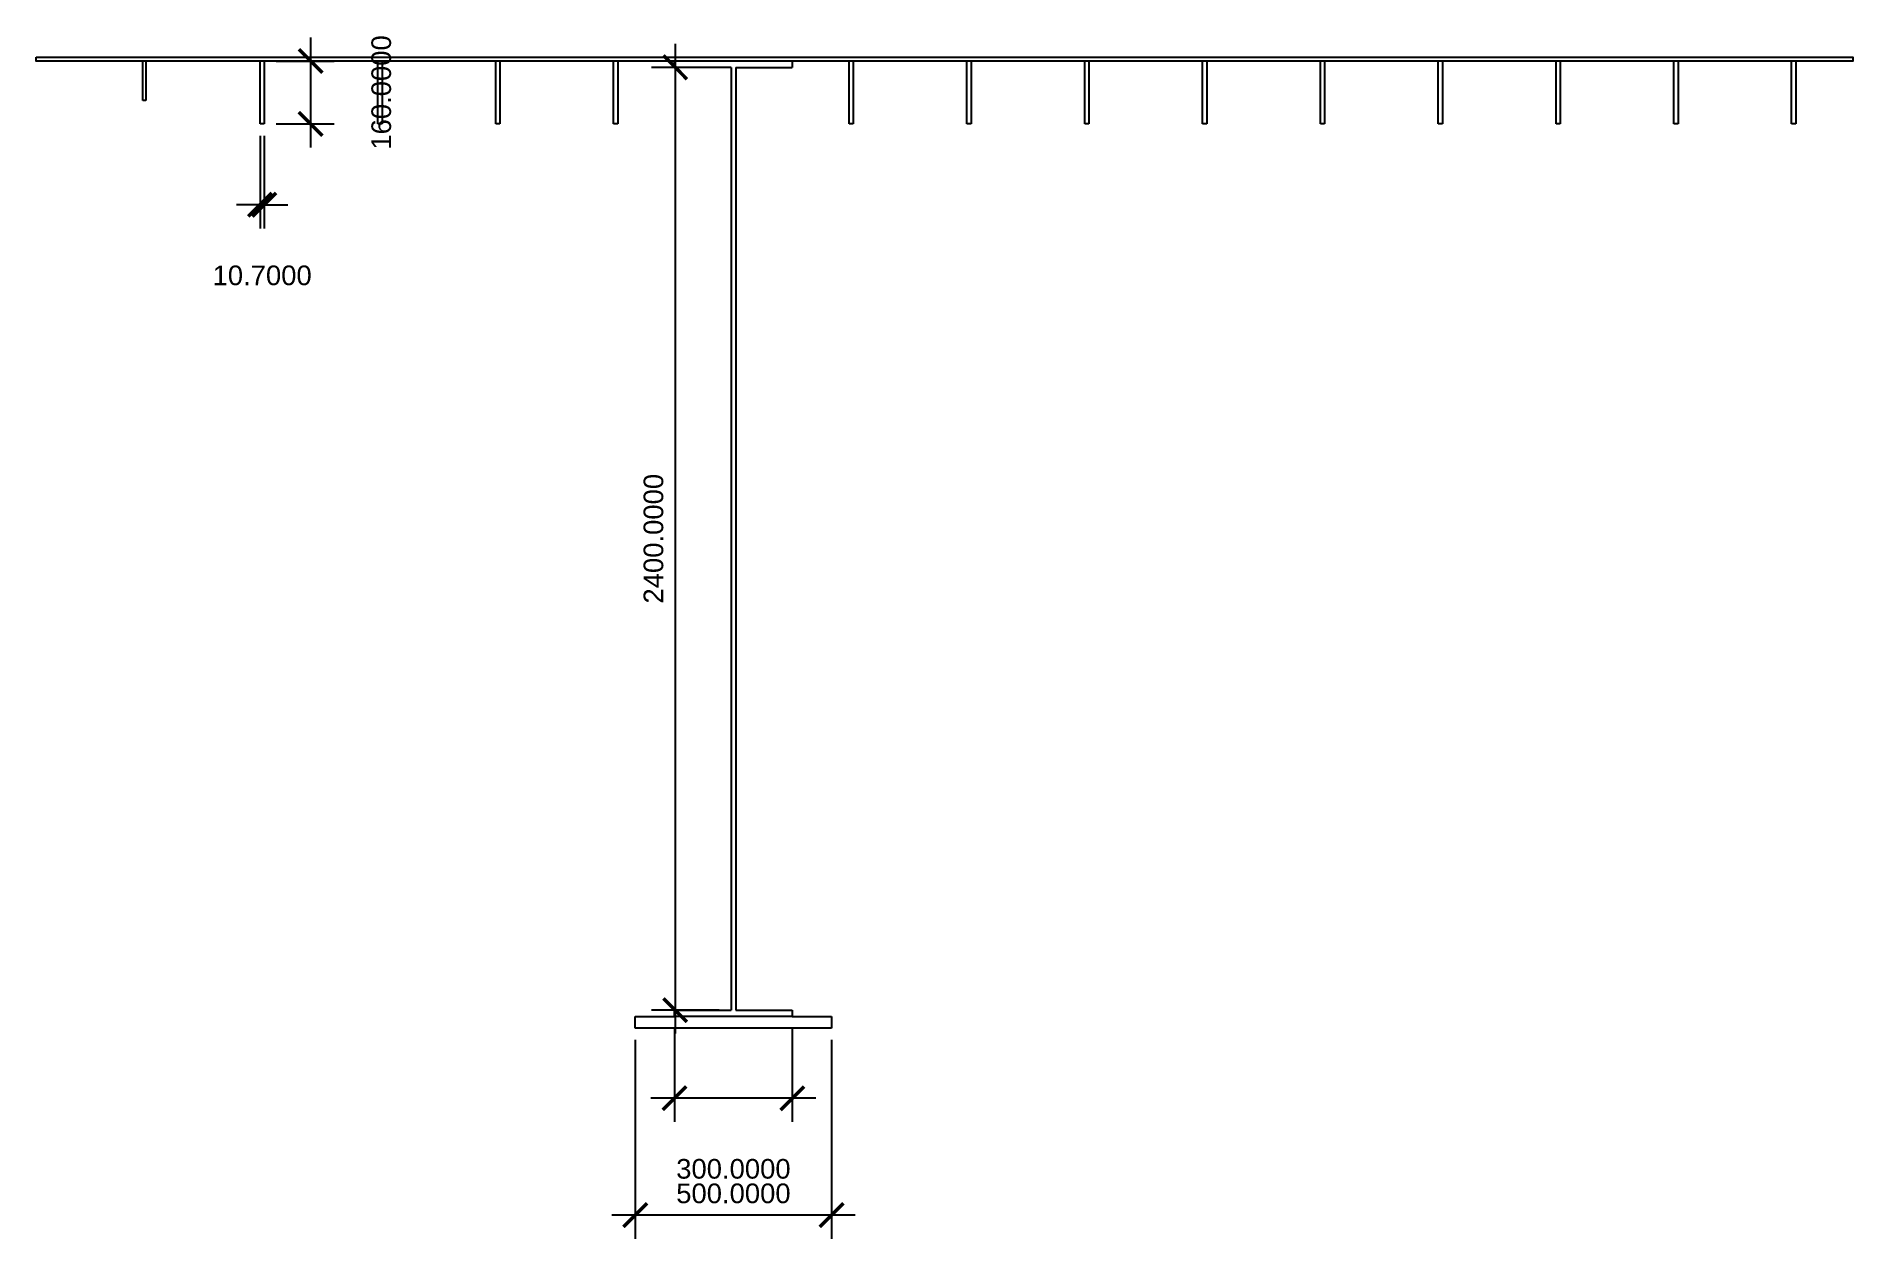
# Model space of a CAD drawing. Header units: millimetres. Extents: x -1775 to 2850, y -3008 to 53.
import ezdxf

# ---------------------------------------------------------------- set-up
doc = ezdxf.new("R2010")
doc.units = ezdxf.units.MM
doc.layers.add('annotations', color=1, linetype='Continuous')
doc.styles.get("Standard").update_dxf_attribs({"font": ''})
doc.styles.get('Standard').set_extended_font_data('Arial')
doc.dimstyles.new('Arch_50', dxfattribs={"dimscale": 20, "dimtxt": 2.5, "dimasz": 3, "dimexe": 3, "dimexo": 1.5, "dimgap": 1.5, "dimtad": 1, "dimdec": 4, "dimzin": 3, "dimdsep": 46, "dimtxsty": 'Standard', "dimblk": 'ARCHTICK', "dimcen": 4, "dimdle": 3, "dimadec": 0, "dimazin": 0, "dimtfac": 1, "dimtdec": 4, "dimtofl": 0, "dimtmove": 2, "dimatfit": 3, "dimfxl": 1, "dimtolj": 1, "dimtzin": 0, "dimarcsym": 0})

# ---------------------------------------------------------------- blocks, each defined once
blk = doc.blocks.new('_ArchTick')
at = {"color": 0, "linetype": 'ByBlock', "const_width": 0.15}
blk.add_lwpolyline([(-0.5, -0.5), (0.5, 0.5)], dxfattribs=at)
blk = doc.blocks.new('*D4')
at = {"layer": 'annotations', "color": 0, "lineweight": -2, "transparency": 16777216}
for p, q in [((-148.3, 34), (-148.3, -2486)), ((-36, -26), (-208.3, -26)), ((-36, -2426), (-208.3, -2426))]:
    blk.add_line(p, q, dxfattribs=at)
at = {"layer": 'Defpoints', "color": 0, "transparency": 16777216}
for p in [(-6, -26), (-148.3, -2426), (-6, -2426)]:
    blk.add_point(p, dxfattribs=at)
at = {"layer": 'annotations', "color": 0, "lineweight": -2, "transparency": 16777216, "xscale": 60, "yscale": 60, "zscale": 60}
for p, rotation in [((-148.3, -26), 90), ((-148.3, -2426), 270)]:
    blk.add_blockref('_ArchTick', p, dxfattribs=dict(at, rotation=rotation))
at = {"layer": 'annotations', "color": 0, "transparency": 16777216, "insert": (-203.3, -1226), "char_height": 50, "attachment_point": 5, "rotation": 90}
blk.add_mtext('\\A1;2400.0000', dxfattribs=at)
blk = doc.blocks.new('*D5')
at = {"layer": 'annotations', "color": 0, "lineweight": -2, "transparency": 16777216}
for p, q in [((-150, -2472), (-150, -2710.4)), ((150, -2472), (150, -2710.4)), ((210, -2650.4), (-210, -2650.4))]:
    blk.add_line(p, q, dxfattribs=at)
at = {"layer": 'Defpoints', "color": 0, "transparency": 16777216}
for p in [(-150, -2442), (150, -2442), (-150, -2650.4)]:
    blk.add_point(p, dxfattribs=at)
at = {"layer": 'annotations', "color": 0, "lineweight": -2, "transparency": 16777216, "xscale": 60, "yscale": 60, "zscale": 60, "rotation": 180}
blk.add_blockref('_ArchTick', (-150, -2650.4), dxfattribs=at)
at = {"layer": 'annotations', "color": 0, "lineweight": -2, "transparency": 16777216, "xscale": 60, "yscale": 60, "zscale": 60}
blk.add_blockref('_ArchTick', (150, -2650.4), dxfattribs=at)
at = {"layer": 'annotations', "color": 0, "transparency": 16777216, "insert": (0, -2830.4), "char_height": 50, "attachment_point": 5}
blk.add_mtext('\\A1;300.0000', dxfattribs=at)
blk = doc.blocks.new('*D6')
at = {"layer": 'annotations', "color": 0, "lineweight": -2, "transparency": 16777216}
for p, q in [((-250, -2502), (-250, -3007.9)), ((250, -2502), (250, -3007.9)), ((310, -2947.9), (-310, -2947.9))]:
    blk.add_line(p, q, dxfattribs=at)
at = {"layer": 'Defpoints', "color": 0, "transparency": 16777216}
for p in [(-250, -2472), (250, -2472), (-250, -2947.9)]:
    blk.add_point(p, dxfattribs=at)
at = {"layer": 'annotations', "color": 0, "lineweight": -2, "transparency": 16777216, "xscale": 60, "yscale": 60, "zscale": 60, "rotation": 180}
blk.add_blockref('_ArchTick', (-250, -2947.9), dxfattribs=at)
at = {"layer": 'annotations', "color": 0, "lineweight": -2, "transparency": 16777216, "xscale": 60, "yscale": 60, "zscale": 60}
blk.add_blockref('_ArchTick', (250, -2947.9), dxfattribs=at)
at = {"layer": 'annotations', "color": 0, "transparency": 16777216, "insert": (0, -2892.9), "char_height": 50, "attachment_point": 5}
blk.add_mtext('\\A1;500.0000', dxfattribs=at)
blk = doc.blocks.new('*D7')
at = {"layer": 'annotations', "color": 0, "lineweight": -2, "transparency": 16777216}
for p, q in [((-1076.5, 50), (-1076.5, -230)), ((-1164.7, -10), (-1016.5, -10)), ((-1164.7, -170), (-1016.5, -170))]:
    blk.add_line(p, q, dxfattribs=at)
at = {"layer": 'Defpoints', "color": 0, "transparency": 16777216}
for p in [(-1194.7, -10), (-1194.7, -170), (-1076.5, -170)]:
    blk.add_point(p, dxfattribs=at)
at = {"layer": 'annotations', "color": 0, "lineweight": -2, "transparency": 16777216, "xscale": 60, "yscale": 60, "zscale": 60}
for p, rotation in [((-1076.5, -10), 90), ((-1076.5, -170), 270)]:
    blk.add_blockref('_ArchTick', p, dxfattribs=dict(at, rotation=rotation))
at = {"layer": 'annotations', "color": 0, "transparency": 16777216, "insert": (-896.5, -90), "char_height": 50, "attachment_point": 5, "rotation": 90}
blk.add_mtext('\\A1;160.0000', dxfattribs=at)
blk = doc.blocks.new('*D8')
at = {"layer": 'annotations', "color": 0, "lineweight": -2, "transparency": 16777216}
for p, q in [((-1205.4, -200), (-1205.4, -435.9)), ((-1194.7, -200), (-1194.7, -435.9)), ((-1205.4, -375.9), (-1265.4, -375.9)), ((-1194.7, -375.9), (-1134.7, -375.9))]:
    blk.add_line(p, q, dxfattribs=at)
at = {"layer": 'Defpoints', "color": 0, "transparency": 16777216}
for p in [(-1205.4, -170), (-1194.7, -170), (-1194.7, -375.9)]:
    blk.add_point(p, dxfattribs=at)
at = {"layer": 'annotations', "color": 0, "lineweight": -2, "transparency": 16777216, "xscale": 60, "yscale": 60, "zscale": 60}
blk.add_blockref('_ArchTick', (-1205.4, -375.9), dxfattribs=at)
at = {"layer": 'annotations', "color": 0, "lineweight": -2, "transparency": 16777216, "xscale": 60, "yscale": 60, "zscale": 60, "rotation": 180}
blk.add_blockref('_ArchTick', (-1194.7, -375.9), dxfattribs=at)
at = {"layer": 'annotations', "color": 0, "transparency": 16777216, "insert": (-1200, -555.9), "char_height": 50, "attachment_point": 5}
blk.add_mtext('\\A1;10.7000', dxfattribs=at)

msp = doc.modelspace()

# ---------------------------------------------------------------- linework, layer by layer
for p, q in [((-1504.00447, -110.00027), (-1504.00447, -10.00027)), ((-1496.00447, -10.00027), (-1496.00447, -110.00027)), ((-1205.35447, -170.00027), (-1205.35447, -10.00027)), ((-1200.00447, -10.00027), (-1205.35447, -10.00027)), ((-1194.65447, -10.00027), (-1200.00447, -10.00027)), ((-1194.65447, -10.00027), (-1194.65447, -170.00027)), ((-905.35447, -170.00027), (-905.35447, -10.00027)), ((-900.00447, -10.00027), (-905.35447, -10.00027)), ((-894.65447, -10.00027), (-900.00447, -10.00027)), ((-894.65447, -10.00027), (-894.65447, -170.00027)), ((-605.35447, -170.00027), (-605.35447, -10.00027)), ((-600.00447, -10.00027), (-605.35447, -10.00027)), ((-594.65447, -10.00027), (-600.00447, -10.00027)), ((-594.65447, -10.00027), (-594.65447, -170.00027)), ((-305.35447, -170.00027), (-305.35447, -10.00027)), ((-300.00447, -10.00027), (-305.35447, -10.00027)), ((-294.65447, -10.00027), (-300.00447, -10.00027)), ((-294.65447, -10.00027), (-294.65447, -170.00027)), ((-150.00447, -26.00027), (-150.00447, -10.00027)), ((-6.00447, -26.00027), (-150.00447, -26.00027)), ((-6.00447, -26.00027), (-6.00447, -2426.00027)), ((5.99553, -26.00027), (5.99553, -2214.71468)), ((5.99553, -26.00027), (5.99553, -2426.00027)), ((5.99553, -26.00027), (149.99553, -26.00027)), ((149.99553, -10.00027), (149.99553, -26.00027)), ((294.64553, -170.00027), (294.64553, -10.00027)), ((305.34553, -10.00027), (305.34553, -170.00027)), ((594.64553, -170.00027), (594.64553, -10.00027)), ((605.34553, -10.00027), (605.34553, -170.00027)), ((894.64553, -170.00027), (894.64553, -10.00027)), ((905.34553, -10.00027), (905.34553, -170.00027)), ((1194.64553, -170.00027), (1194.64553, -10.00027)), ((1205.34553, -10.00027), (1205.34553, -170.00027)), ((1494.64553, -170.00027), (1494.64553, -10.00027)), ((1505.34553, -10.00027), (1505.34553, -170.00027)), ((1794.64553, -170.00027), (1794.64553, -10.00027)), ((1805.34553, -10.00027), (1805.34553, -170.00027)), ((2094.64553, -170.00027), (2094.64553, -10.00027)), ((2105.34553, -10.00027), (2105.34553, -170.00027)), ((2394.64553, -170.00027), (2394.64553, -10.00027)), ((2405.34553, -10.00027), (2405.34553, -170.00027)), ((2694.64553, -170.00027), (2694.64553, -10.00027)), ((2705.34553, -10.00027), (2705.34553, -170.00027)), ((-1496.00447, -110.00027), (-1504.00447, -110.00027)), ((-1194.65447, -170.00027), (-1205.35447, -170.00027)), ((-894.65447, -170.00027), (-905.35447, -170.00027)), ((-594.65447, -170.00027), (-605.35447, -170.00027)), ((-294.65447, -170.00027), (-305.35447, -170.00027)), ((305.34553, -170.00027), (294.64553, -170.00027)), ((605.34553, -170.00027), (594.64553, -170.00027)), ((905.34553, -170.00027), (894.64553, -170.00027)), ((1205.34553, -170.00027), (1194.64553, -170.00027)), ((1505.34553, -170.00027), (1494.64553, -170.00027)), ((1805.34553, -170.00027), (1794.64553, -170.00027)), ((2105.34553, -170.00027), (2094.64553, -170.00027)), ((2405.34553, -170.00027), (2394.64553, -170.00027)), ((2705.34553, -170.00027), (2694.64553, -170.00027)), ((-250.00447, -2472.00027), (-250.00447, -2442.00027)), ((-250.00447, -2442.00027), (-150.00447, -2442.00027)), ((-150.00447, -2442.00027), (-150.00447, -2426.00027)), ((-150.00447, -2426.00027), (-6.00447, -2426.00027)), ((149.99553, -2442.00027), (-150.00447, -2442.00027)), ((5.99553, -2426.00027), (149.99553, -2426.00027)), ((149.99553, -2426.00027), (149.99553, -2442.00027)), ((149.99553, -2442.00027), (249.99553, -2442.00027)), ((249.99553, -2442.00027), (249.99553, -2472.00027)), ((249.99553, -2472.00027), (-250.00447, -2472.00027))]:
    msp.add_line(p, q)
msp.add_lwpolyline([(-1775.00447, -0.00027), (2849.99553, -0.00027), (2849.99553, -10.00027), (-1775.00447, -10.00027)], close=True)

# ---------------------------------------------------------------- dimensions: what is measured, and where the dimension line sits
at = {"layer": 'annotations'}
for base, p1, p2, picture, middle in [((-1076.51657, -170.00027), (-1194.65447, -10.00027), (-1194.65447, -170.00027), '*D7', (-896.51657, -90.00027)), ((-148.26393, -2426.00027), (-6.00447, -26.00027), (-6.00447, -2426.00027), '*D4', (-203.26393, -1226.00027))]:
    dim = msp.add_linear_dim(base=base, p1=p1, p2=p2, angle=90, dimstyle='Arch_50', dxfattribs=at)
    dim.commit()
    dim.dimension.update_dxf_attribs({"geometry": picture, "text_midpoint": middle})
for base, p1, p2, picture, middle in [((-1194.65447, -375.85152), (-1205.35447, -170.00027), (-1194.65447, -170.00027), '*D8', (-1200.00447, -555.85152)), ((-150.00447, -2650.36111), (149.99553, -2442.00027), (-150.00447, -2442.00027), '*D5', (-0.00447, -2830.36111)), ((-250.00447, -2947.88716), (249.99553, -2472.00027), (-250.00447, -2472.00027), '*D6', (-0.00447, -2892.88716))]:
    dim = msp.add_linear_dim(base=base, p1=p1, p2=p2, dimstyle='Arch_50', dxfattribs=at)
    dim.commit()
    dim.dimension.update_dxf_attribs({"geometry": picture, "text_midpoint": middle})

doc.saveas('drawing.dxf')
